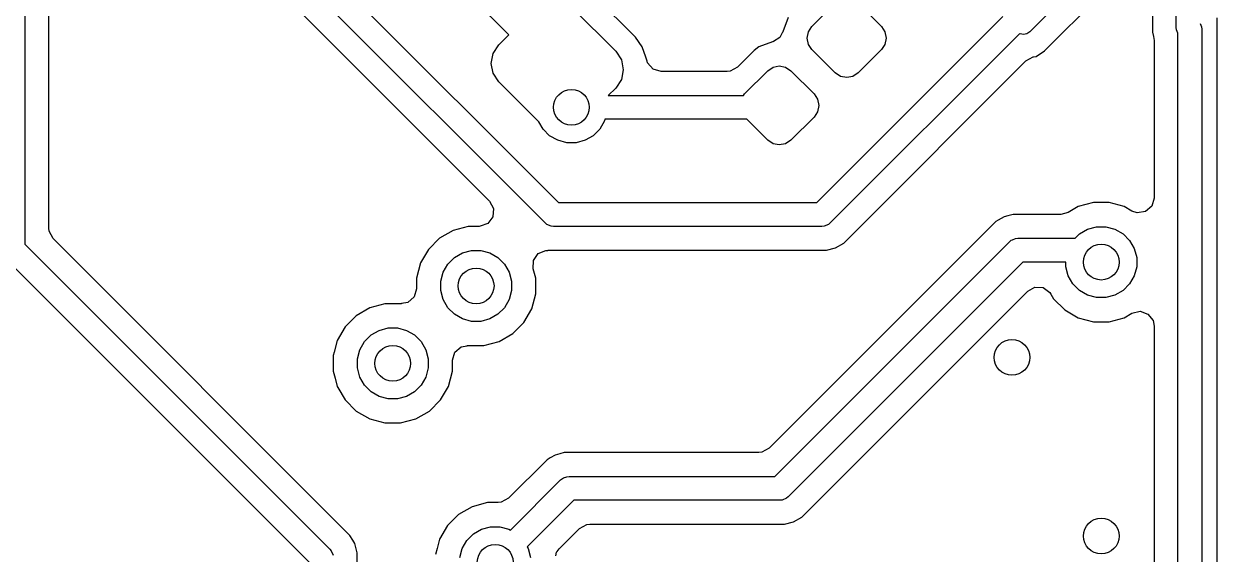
# Model space of a CAD drawing. Extents: x 2.65 to 6.49, y -4.64 to -1.62.
# Drawn here: x 5.6753 to 6.0698, y -3.3879 to -3.2126 of the extents above; entities that cross this region are included whole.
import ezdxf

# ---------------------------------------------------------------- set-up
doc = ezdxf.new("R2010")
doc.units = 0
doc.header["$MEASUREMENT"] = 0
doc.layers.add('BLACK', color=7, linetype='CONTINUOUS')

msp = doc.modelspace()

# ---------------------------------------------------------------- linework, layer by layer
at = {"layer": 'BLACK', "linetype": 'CONTINUOUS'}
for p, q in [((5.67559, -2.97998), (5.67559, -3.28538)), ((6.0563, -3.21378), (6.0563, -3.11692)), ((5.71927, -3.1389), (5.85202, -3.27165)), ((5.68348, -3.28009), (5.68348, -3.14788)), ((5.84761, -3.27837), (5.7137, -3.14447)), ((5.71306, -3.15499), (5.82925, -3.27117)), ((6.04684, -3.1762), (6.00787, -3.21518)), ((6.0127, -3.22152), (6.04008, -3.19414)), ((6.04841, -3.19759), (6.04841, -3.21534)), ((5.83562, -3.21622), (5.8225, -3.20311)), ((5.87744, -3.21695), (5.86133, -3.20085)), ((5.85667, -3.20735), (5.87094, -3.22162)), ((5.93584, -3.21344), (5.94338, -3.20589)), ((5.95126, -3.20589), (5.9588, -3.21344)), ((5.92796, -3.21051), (5.92721, -3.21259)), ((5.93748, -3.27165), (5.99896, -3.21017)), ((6.0698, -3.81119), (6.0698, -3.21055)), ((5.9261, -3.21528), (5.92518, -3.21713)), ((5.92621, -3.21532), (5.9261, -3.21528)), ((5.92636, -3.21492), (5.92621, -3.21532)), ((5.92721, -3.21259), (5.92636, -3.21492)), ((5.93425, -3.21727), (5.93466, -3.21519)), ((5.93466, -3.21519), (5.93584, -3.21344)), ((5.9588, -3.21344), (5.95998, -3.21519)), ((5.95998, -3.21519), (5.96039, -3.21727)), ((6.00787, -3.21518), (6.00691, -3.21582)), ((6.04841, -3.21534), (6.04879, -3.21676)), ((6.05638, -3.21455), (6.0563, -3.21378)), ((6.05685, -3.21569), (6.05638, -3.21455)), ((6.06419, -3.21245), (6.06465, -3.21356)), ((6.06465, -3.21356), (6.06472, -3.21433)), ((6.06472, -3.21433), (6.06472, -3.8035)), ((5.83231, -3.21953), (5.83562, -3.21622)), ((5.87974, -3.22012), (5.87744, -3.21695)), ((5.92278, -3.21855), (5.91829, -3.22018)), ((5.92282, -3.21854), (5.92278, -3.21855)), ((5.92285, -3.21852), (5.92282, -3.21854)), ((5.9231, -3.21843), (5.92285, -3.21852)), ((5.92518, -3.21713), (5.92309, -3.21838)), ((5.92309, -3.21838), (5.9231, -3.21843)), ((5.93466, -3.21934), (5.93425, -3.21727)), ((5.93584, -3.22109), (5.93466, -3.21934)), ((6.00453, -3.21574), (5.94189, -3.27837)), ((5.95998, -3.21934), (5.9588, -3.22109)), ((5.96039, -3.21727), (5.95998, -3.21934)), ((6.00465, -3.21582), (6.00453, -3.21574)), ((6.00578, -3.21604), (6.00465, -3.21582)), ((6.00691, -3.21582), (6.00578, -3.21604)), ((6.04879, -3.21676), (6.04896, -3.21802)), ((6.04896, -3.21802), (6.04896, -3.27021)), ((6.05685, -3.80187), (6.05685, -3.21569)), ((5.82979, -3.22562), (5.83044, -3.22232)), ((5.83044, -3.22232), (5.83231, -3.21953)), ((5.87094, -3.22162), (5.87281, -3.22441)), ((5.88087, -3.22361), (5.87974, -3.22012)), ((5.91674, -3.22137), (5.91122, -3.2269)), ((5.91829, -3.22018), (5.91674, -3.22137)), ((5.91829, -3.22018), (5.91829, -3.22018)), ((5.94349, -3.22875), (5.93584, -3.22109)), ((5.9588, -3.22109), (5.95115, -3.22875)), ((6.0091, -3.22349), (6.01001, -3.22331)), ((6.01001, -3.22331), (6.0127, -3.22152)), ((5.83044, -3.22891), (5.82979, -3.22562)), ((5.87281, -3.22441), (5.87346, -3.22771)), ((5.88131, -3.22495), (5.88087, -3.22361)), ((5.88151, -3.22547), (5.88131, -3.22495)), ((5.88331, -3.22755), (5.88151, -3.22547)), ((5.91122, -3.2269), (5.9088, -3.22822)), ((5.92122, -3.22805), (5.92298, -3.22688)), ((5.92298, -3.22688), (5.92505, -3.22647)), ((5.92505, -3.22647), (5.92712, -3.22688)), ((5.92712, -3.22688), (5.92888, -3.22805)), ((5.94857, -3.28285), (6.0066, -3.22482)), ((6.0066, -3.22482), (6.00902, -3.22351)), ((6.00902, -3.22351), (6.0091, -3.22349)), ((5.83231, -3.23171), (5.83044, -3.22891)), ((5.87281, -3.231), (5.87094, -3.2338)), ((5.87346, -3.22771), (5.87281, -3.231)), ((5.88595, -3.22833), (5.88331, -3.22755)), ((5.90776, -3.22833), (5.88595, -3.22833)), ((5.9088, -3.22822), (5.90776, -3.22833)), ((5.91357, -3.23571), (5.92122, -3.22805)), ((5.92888, -3.22805), (5.93653, -3.23571)), ((5.94525, -3.22992), (5.94349, -3.22875)), ((5.94732, -3.23033), (5.94525, -3.22992)), ((5.94939, -3.22992), (5.94732, -3.23033)), ((5.95115, -3.22875), (5.94939, -3.22992)), ((5.84553, -3.24493), (5.83231, -3.23171)), ((5.87094, -3.2338), (5.86851, -3.23622)), ((5.86851, -3.23622), (5.91322, -3.23622)), ((5.91322, -3.23622), (5.91357, -3.23571)), ((5.93653, -3.23571), (5.93771, -3.23747)), ((5.93771, -3.23747), (5.93812, -3.23954)), ((5.93771, -3.24161), (5.93653, -3.24336)), ((5.93812, -3.23954), (5.93771, -3.24161)), ((5.84693, -3.24735), (5.84553, -3.24493)), ((5.86721, -3.24468), (5.86567, -3.24735)), ((5.86737, -3.24409), (5.86721, -3.24468)), ((5.9143, -3.24409), (5.86737, -3.24409)), ((5.92122, -3.25102), (5.9143, -3.24409)), ((5.93653, -3.24336), (5.92888, -3.25102)), ((5.84911, -3.24953), (5.84693, -3.24735)), ((5.85178, -3.25107), (5.84911, -3.24953)), ((5.86349, -3.24953), (5.86082, -3.25107)), ((5.86567, -3.24735), (5.86349, -3.24953)), ((5.85476, -3.25187), (5.85178, -3.25107)), ((5.85784, -3.25187), (5.85476, -3.25187)), ((5.86082, -3.25107), (5.85784, -3.25187)), ((5.92298, -3.25219), (5.92122, -3.25102)), ((5.92505, -3.25261), (5.92298, -3.25219)), ((5.92712, -3.25219), (5.92505, -3.25261)), ((5.92888, -3.25102), (5.92712, -3.25219)), ((6.04896, -3.27021), (6.04818, -3.27285)), ((5.82925, -3.27117), (5.83056, -3.27359)), ((5.83056, -3.27359), (5.83037, -3.27633)), ((5.85202, -3.27165), (5.93748, -3.27165)), ((6.02389, -3.27298), (6.02053, -3.27492)), ((6.0289, -3.27163), (6.02389, -3.27298)), ((6.02389, -3.27298), (6.02389, -3.27298)), ((6.02389, -3.27298), (6.02389, -3.27298)), ((6.02389, -3.27298), (6.02389, -3.27298)), ((6.03409, -3.27163), (6.0289, -3.27163)), ((6.0391, -3.27298), (6.03409, -3.27163)), ((6.04163, -3.27444), (6.0391, -3.27298)), ((6.0391, -3.27298), (6.0391, -3.27298)), ((6.04338, -3.27504), (6.04163, -3.27444)), ((6.0461, -3.27465), (6.04338, -3.27504)), ((6.04818, -3.27285), (6.0461, -3.27465)), ((5.82872, -3.27853), (5.82614, -3.2795)), ((5.83037, -3.27633), (5.82872, -3.27853)), ((5.84821, -3.27886), (5.84761, -3.27837)), ((5.99667, -3.27793), (5.92173, -3.35288)), ((5.94189, -3.27837), (5.94129, -3.27886)), ((5.99743, -3.27749), (5.99667, -3.27793)), ((5.99667, -3.27793), (5.99667, -3.27793)), ((5.99937, -3.27638), (5.99743, -3.27749)), ((6.00065, -3.27603), (5.99937, -3.27638)), ((6.00238, -3.27557), (6.00065, -3.27603)), ((6.01809, -3.27557), (6.00238, -3.27557)), ((6.02053, -3.27492), (6.01809, -3.27557)), ((5.6836, -3.28112), (5.68348, -3.28009)), ((5.68491, -3.28354), (5.6836, -3.28112)), ((5.8172, -3.28085), (5.8127, -3.28344)), ((5.82221, -3.27951), (5.8172, -3.28085)), ((5.82579, -3.27951), (5.82221, -3.27951)), ((5.82614, -3.2795), (5.82579, -3.27951)), ((5.84963, -3.27945), (5.84821, -3.27886)), ((5.85039, -3.27953), (5.84963, -3.27945)), ((5.93911, -3.27953), (5.85039, -3.27953)), ((5.93987, -3.27945), (5.93911, -3.27953)), ((5.94129, -3.27886), (5.93987, -3.27945)), ((6.02281, -3.28346), (6.02431, -3.28197)), ((6.02431, -3.28197), (6.02698, -3.28043)), ((6.02698, -3.28043), (6.02995, -3.27963)), ((6.02995, -3.27963), (6.03304, -3.27963)), ((6.03304, -3.27963), (6.03602, -3.28043)), ((6.03602, -3.28043), (6.03869, -3.28197)), ((6.03869, -3.28197), (6.04087, -3.28415)), ((5.67559, -3.28538), (5.77641, -3.38619)), ((5.78309, -3.38171), (5.68491, -3.28354)), ((5.8127, -3.28344), (5.80904, -3.28711)), ((5.8127, -3.28344), (5.8127, -3.28344)), ((5.92357, -3.3622), (6.00115, -3.28462)), ((5.94367, -3.28661), (5.94637, -3.28506)), ((5.94637, -3.28506), (5.94857, -3.28285)), ((6.00115, -3.28462), (6.00175, -3.28413)), ((6.00175, -3.28413), (6.00215, -3.28396)), ((6.00215, -3.28396), (6.00317, -3.28354)), ((6.00317, -3.28354), (6.00394, -3.28346)), ((6.00394, -3.28346), (6.02281, -3.28346)), ((6.04087, -3.28415), (6.04241, -3.28682)), ((5.76969, -3.39061), (5.66887, -3.28979)), ((5.80904, -3.28711), (5.80644, -3.29161)), ((5.80904, -3.28711), (5.80904, -3.28711)), ((5.81543, -3.29202), (5.81761, -3.28984)), ((5.81761, -3.28984), (5.82028, -3.2883)), ((5.82028, -3.2883), (5.82326, -3.2875)), ((5.82326, -3.2875), (5.82634, -3.2875)), ((5.82634, -3.2875), (5.82932, -3.2883)), ((5.82932, -3.2883), (5.83199, -3.28984)), ((5.83199, -3.28984), (5.83417, -3.29202)), ((5.84375, -3.2908), (5.84529, -3.28852)), ((5.84529, -3.28852), (5.84782, -3.28744)), ((5.84782, -3.28744), (5.84852, -3.28744)), ((5.84852, -3.28744), (5.84852, -3.28742)), ((5.84852, -3.28742), (5.94066, -3.28742)), ((5.94066, -3.28742), (5.94367, -3.28661)), ((5.94066, -3.28742), (5.94066, -3.28742)), ((6.04241, -3.28682), (6.04321, -3.2898)), ((6.04321, -3.2898), (6.04321, -3.29288)), ((5.80644, -3.29161), (5.8051, -3.29662)), ((5.81389, -3.29469), (5.81543, -3.29202)), ((5.83417, -3.29202), (5.83572, -3.29469)), ((5.84369, -3.29355), (5.84375, -3.2908)), ((5.84451, -3.29662), (5.84369, -3.29355)), ((6.00557, -3.29134), (5.92798, -3.36893)), ((6.01979, -3.29134), (6.00557, -3.29134)), ((6.01979, -3.29288), (6.01979, -3.29134)), ((6.02058, -3.29586), (6.01979, -3.29288)), ((6.04321, -3.29288), (6.04241, -3.29586)), ((5.8051, -3.29662), (5.8051, -3.30022)), ((5.81309, -3.29767), (5.81389, -3.29469)), ((5.81309, -3.30075), (5.81309, -3.29767)), ((5.83572, -3.29469), (5.83651, -3.29767)), ((5.83651, -3.29767), (5.83651, -3.30075)), ((5.84451, -3.30181), (5.84451, -3.29662)), ((6.02213, -3.29853), (6.02058, -3.29586)), ((6.04241, -3.29586), (6.04087, -3.29853)), ((5.8051, -3.30022), (5.80432, -3.30286)), ((5.81389, -3.30373), (5.81309, -3.30075)), ((5.83651, -3.30075), (5.83572, -3.30373)), ((5.84317, -3.30682), (5.84451, -3.30181)), ((5.93466, -3.37341), (6.00717, -3.3009)), ((6.00717, -3.3009), (6.00958, -3.29958)), ((6.00958, -3.29958), (6.01233, -3.29978)), ((6.01233, -3.29978), (6.01453, -3.30143)), ((6.01453, -3.30143), (6.01485, -3.30191)), ((6.01485, -3.30191), (6.01573, -3.30344)), ((6.02431, -3.30071), (6.02213, -3.29853)), ((6.02698, -3.30225), (6.02431, -3.30071)), ((6.02995, -3.30305), (6.02698, -3.30225)), ((6.03602, -3.30225), (6.03304, -3.30305)), ((6.03869, -3.30071), (6.03602, -3.30225)), ((6.04087, -3.29853), (6.03869, -3.30071)), ((5.79465, -3.3051), (5.78964, -3.30644)), ((5.80016, -3.3051), (5.79465, -3.3051)), ((5.80224, -3.30466), (5.80016, -3.30498)), ((5.80016, -3.30498), (5.80016, -3.3051)), ((5.80432, -3.30286), (5.80224, -3.30466)), ((5.81543, -3.3064), (5.81389, -3.30373)), ((5.83572, -3.30373), (5.83417, -3.3064)), ((6.01573, -3.30344), (6.0194, -3.30711)), ((6.03304, -3.30305), (6.02995, -3.30305)), ((5.78514, -3.30904), (5.78148, -3.3127)), ((5.78515, -3.30904), (5.78514, -3.30904)), ((5.78964, -3.30644), (5.78515, -3.30904)), ((5.81761, -3.30858), (5.81543, -3.3064)), ((5.82028, -3.31012), (5.81761, -3.30858)), ((5.82326, -3.31092), (5.82028, -3.31012)), ((5.82932, -3.31012), (5.82634, -3.31092)), ((5.83199, -3.30858), (5.82932, -3.31012)), ((5.83417, -3.3064), (5.83199, -3.30858)), ((5.84057, -3.31131), (5.84317, -3.30682)), ((6.0194, -3.30711), (6.02389, -3.3097)), ((6.02389, -3.3097), (6.0289, -3.31104)), ((6.03409, -3.31104), (6.0391, -3.3097)), ((6.0391, -3.3097), (6.04163, -3.30824)), ((6.04163, -3.30824), (6.04431, -3.30759)), ((6.04431, -3.30759), (6.04691, -3.30849)), ((6.04691, -3.30849), (6.04861, -3.31065)), ((5.78148, -3.3127), (5.77888, -3.3172)), ((5.78148, -3.3127), (5.78148, -3.3127)), ((5.79005, -3.31543), (5.79272, -3.31389)), ((5.79272, -3.31389), (5.7957, -3.31309)), ((5.7957, -3.31309), (5.79879, -3.31309)), ((5.79879, -3.31309), (5.80176, -3.31389)), ((5.80176, -3.31389), (5.80443, -3.31543)), ((5.82634, -3.31092), (5.82326, -3.31092)), ((5.8369, -3.31498), (5.84057, -3.31131)), ((6.0289, -3.31104), (6.0289, -3.31104)), ((6.0289, -3.31104), (6.03409, -3.31104)), ((6.03409, -3.31104), (6.03409, -3.31104)), ((6.04861, -3.31065), (6.04896, -3.31247)), ((6.04896, -3.31247), (6.04896, -3.79658)), ((5.77888, -3.3172), (5.77782, -3.32115)), ((5.78633, -3.32028), (5.78787, -3.31761)), ((5.78787, -3.31761), (5.79005, -3.31543)), ((5.80443, -3.31543), (5.80661, -3.31761)), ((5.80661, -3.31761), (5.80816, -3.32028)), ((5.8274, -3.31892), (5.83241, -3.31757)), ((5.83241, -3.31757), (5.8369, -3.31498)), ((5.77782, -3.32115), (5.77754, -3.32221)), ((5.78553, -3.32326), (5.78633, -3.32028)), ((5.80816, -3.32028), (5.80895, -3.32326)), ((5.81695, -3.32379), (5.81772, -3.32115)), ((5.81772, -3.32115), (5.8198, -3.31935)), ((5.8198, -3.31935), (5.82189, -3.31904)), ((5.82189, -3.31904), (5.82189, -3.31892)), ((5.82189, -3.31892), (5.8274, -3.31892)), ((5.8274, -3.31892), (5.8274, -3.31892)), ((5.77754, -3.32221), (5.77754, -3.3274)), ((5.78553, -3.32634), (5.78553, -3.32326)), ((5.80895, -3.32326), (5.80895, -3.32634)), ((5.81695, -3.3274), (5.81695, -3.32379)), ((5.77754, -3.3274), (5.77815, -3.32969)), ((5.77815, -3.32969), (5.77888, -3.33241)), ((5.78633, -3.32932), (5.78553, -3.32634)), ((5.78787, -3.33199), (5.78633, -3.32932)), ((5.80816, -3.32932), (5.80661, -3.33199)), ((5.80895, -3.32634), (5.80816, -3.32932)), ((5.81561, -3.33241), (5.81695, -3.3274)), ((5.77888, -3.33241), (5.77909, -3.33277)), ((5.77909, -3.33277), (5.78148, -3.3369)), ((5.79005, -3.33417), (5.78787, -3.33199)), ((5.80661, -3.33199), (5.80443, -3.33417)), ((5.81301, -3.3369), (5.81561, -3.33241)), ((5.78148, -3.3369), (5.78515, -3.34057)), ((5.79272, -3.33572), (5.79005, -3.33417)), ((5.7957, -3.33651), (5.79272, -3.33572)), ((5.79879, -3.33651), (5.7957, -3.33651)), ((5.80176, -3.33572), (5.79879, -3.33651)), ((5.80443, -3.33417), (5.80176, -3.33572)), ((5.80934, -3.34057), (5.81301, -3.3369)), ((5.78515, -3.34057), (5.78964, -3.34317)), ((5.80485, -3.34317), (5.80934, -3.34057)), ((5.78964, -3.34317), (5.79465, -3.34451)), ((5.79465, -3.34451), (5.79465, -3.34451)), ((5.79465, -3.34451), (5.79984, -3.34451)), ((5.79984, -3.34451), (5.80485, -3.34317)), ((5.79984, -3.34451), (5.79984, -3.34451)), ((5.92173, -3.35288), (5.91931, -3.3542)), ((5.84825, -3.35667), (5.83551, -3.36942)), ((5.849, -3.35624), (5.84825, -3.35667)), ((5.84932, -3.35606), (5.849, -3.35624)), ((5.85095, -3.35512), (5.84932, -3.35606)), ((5.85245, -3.35471), (5.85095, -3.35512)), ((5.85095, -3.35512), (5.85095, -3.35512)), ((5.85395, -3.35431), (5.85245, -3.35471)), ((5.91827, -3.35431), (5.85395, -3.35431)), ((5.91931, -3.3542), (5.91827, -3.35431)), ((5.83614, -3.37994), (5.85273, -3.36336)), ((5.85273, -3.36336), (5.85332, -3.36287)), ((5.85332, -3.36287), (5.85374, -3.3627)), ((5.85374, -3.3627), (5.85474, -3.36228)), ((5.85474, -3.36228), (5.85551, -3.3622)), ((5.85551, -3.3622), (5.92357, -3.3622)), ((5.92798, -3.36893), (5.92738, -3.36942)), ((5.8235, -3.37219), (5.819, -3.37478)), ((5.82851, -3.37085), (5.8235, -3.37219)), ((5.83205, -3.37085), (5.82851, -3.37085)), ((5.83309, -3.37073), (5.83205, -3.37085)), ((5.83551, -3.36942), (5.83309, -3.37073)), ((5.85714, -3.37008), (5.84171, -3.38551)), ((5.9252, -3.37008), (5.85714, -3.37008)), ((5.92596, -3.37), (5.9252, -3.37008)), ((5.92738, -3.36942), (5.92596, -3.37)), ((5.819, -3.37478), (5.81533, -3.37845)), ((5.819, -3.37478), (5.819, -3.37478)), ((5.92675, -3.37797), (5.92976, -3.37717)), ((5.92976, -3.37717), (5.93246, -3.37561)), ((5.93246, -3.37561), (5.93466, -3.37341)), ((5.81533, -3.37845), (5.81274, -3.38295)), ((5.81533, -3.37845), (5.81533, -3.37845)), ((5.82173, -3.38336), (5.82391, -3.38118)), ((5.82391, -3.38118), (5.82658, -3.37964)), ((5.82658, -3.37964), (5.82956, -3.37884)), ((5.82956, -3.37884), (5.83264, -3.37884)), ((5.83264, -3.37884), (5.83562, -3.37964)), ((5.83562, -3.37964), (5.83614, -3.37994)), ((5.85224, -3.38615), (5.85898, -3.3794)), ((5.85898, -3.3794), (5.8614, -3.37808)), ((5.8614, -3.37808), (5.86243, -3.37797)), ((5.86243, -3.37797), (5.92675, -3.37797)), ((5.92675, -3.37797), (5.92675, -3.37797)), ((5.78398, -3.38325), (5.78309, -3.38171)), ((5.78309, -3.38171), (5.78309, -3.38171)), ((5.78465, -3.38441), (5.78398, -3.38325)), ((5.78545, -3.38742), (5.78465, -3.38441)), ((5.81274, -3.38295), (5.81192, -3.38602)), ((5.82019, -3.38603), (5.82173, -3.38336)), ((5.77641, -3.38619), (5.7769, -3.38679)), ((5.7769, -3.38679), (5.77748, -3.38821)), ((5.78545, -3.43266), (5.78545, -3.38742)), ((5.81192, -3.38602), (5.8114, -3.38796)), ((5.81939, -3.38901), (5.82019, -3.38603)), ((5.84171, -3.38551), (5.84201, -3.38603)), ((5.84201, -3.38603), (5.84281, -3.38901)), ((5.85115, -3.38844), (5.8514, -3.38726)), ((5.8514, -3.38726), (5.85155, -3.38706)), ((5.85155, -3.38706), (5.85158, -3.38696)), ((5.85158, -3.38696), (5.85224, -3.38615))]:
    msp.add_line(p, q, dxfattribs=at)
at = {"layer": 'BLACK'}
for centre in [(5.8563, -3.24016), (6.0315, -3.29134), (5.8248, -3.29921), (6.00197, -3.32283), (5.79724, -3.3248), (6.0315, -3.38189), (5.8311, -3.39055)]:
    msp.add_circle(centre, 0.00591, dxfattribs=at)

doc.saveas('drawing.dxf')
